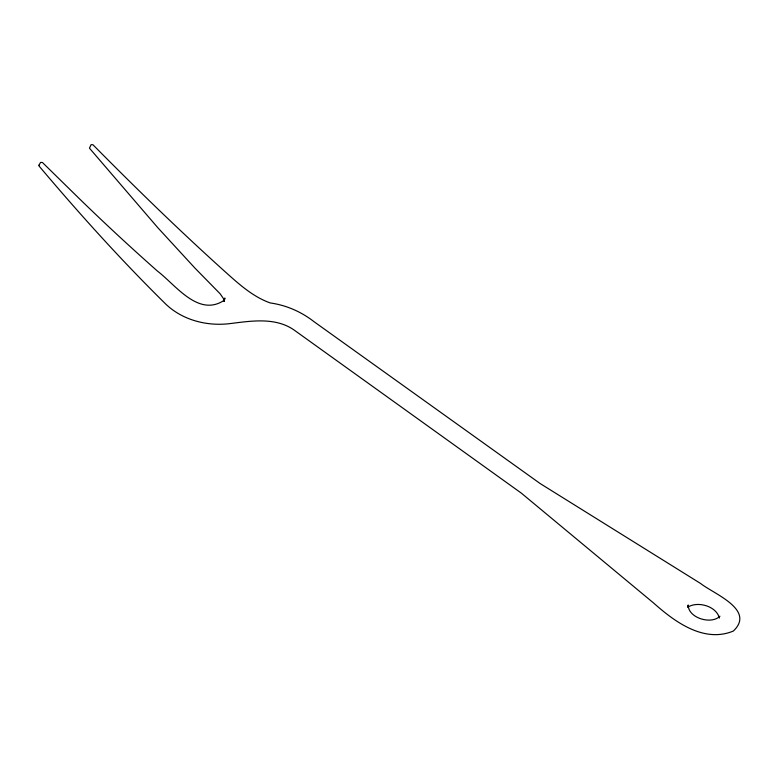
<?xml version="1.0" encoding="UTF-8"?>
<svg xmlns="http://www.w3.org/2000/svg" width="779" height="779" viewBox="0 0 779 779"><rect width="100%" height="100%" fill="white"/><g stroke="black" fill="none" stroke-linecap="round" stroke-linejoin="round"><path stroke-width="1.17" d="M687.545 607.162L688.198 604.971C688.071 618 711.198 624.953 719.962 616.208M688.11 606.987C698.101 600.94 716.427 606.208 719.387 618.059M39.008 165.138L38.95 165.917C78.767 213.115 120.141 259.017 164.067 302.427C180.942 319.76 206.192 326.489 229.815 323.626C251.617 320.919 276.545 316.751 295.514 331.046L521.326 493.126L653.581 602.995C674.731 621.837 703.904 643.308 733.38 631.029C755.708 609.772 713.885 593.958 700.652 583.52L540.178 483.564L313.888 321.591C301.152 311.688 286.214 305.183 270.225 302.943C252.367 296.585 238.14 283.371 224.255 270.946C179.141 230.311 135.624 187.943 92.954 144.758L91.104 144.641L89.458 148.176L157.738 227.624L194.954 268.112L220.165 293.819L223.612 298.844L224.177 301.483L224.878 298.016L224.109 300.353C198.324 317.433 175.665 284.919 157.494 271.131C129.538 246.388 102.137 221.022 75.485 194.896L42.446 162.499L40.586 162.392L39.008 165.138"/></g></svg>
